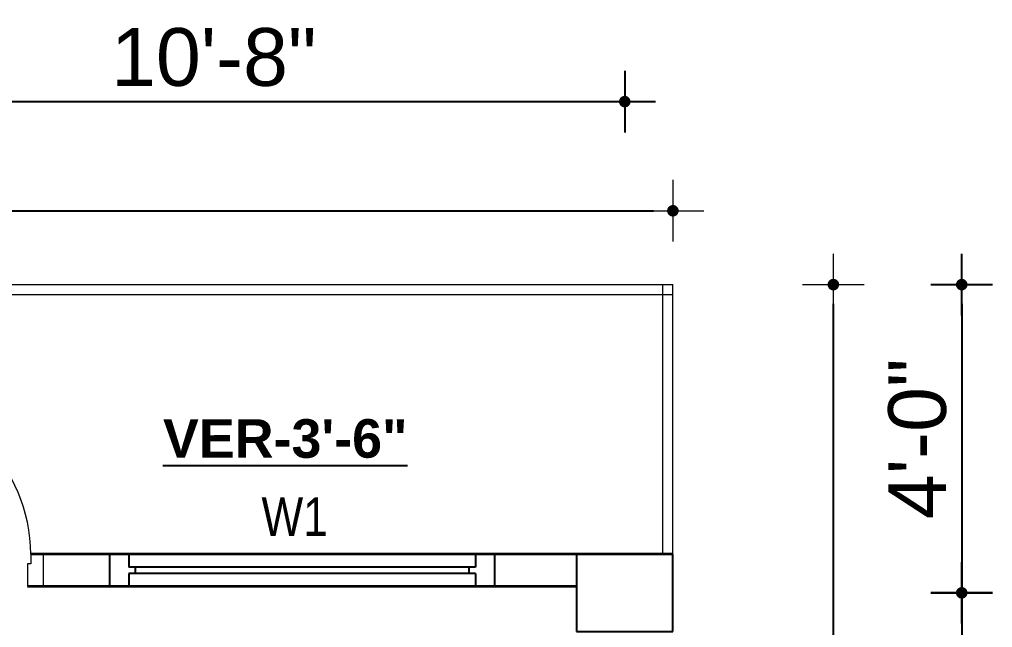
# Model space of a CAD drawing. Header units: inches. Extents: x -100787 to 3653, y -96809 to -8632.
# Drawn here: x -77343.8 to -77192.2, y -91614.3 to -91519.6 of the extents above; entities that cross this region are included whole.
import ezdxf

# ---------------------------------------------------------------- set-up
doc = ezdxf.new("R2010")
doc.units = ezdxf.units.IN
doc.header["$MEASUREMENT"] = 0
doc.header["$PDMODE"] = 99
for name, color, linetype, lineweight in [('1-FOUNDATION DIM', 31, 'Continuous', 5), ('door', 132, 'Continuous', 15), ('Furniture Gr.Fl.', 6, 'Continuous', 5), ('R0D', 1, 'Continuous', 35), ('SB', 5, 'Continuous', 13)]:
    doc.layers.add(name, color=color, linetype=linetype, lineweight=lineweight)
for name, color, linetype in [('RCC', 6, 'Continuous'), ('Rod', 1, 'Continuous'), ('TEX', 7, 'Continuous'), ('WINDOOR', 7, 'Continuous')]:
    doc.layers.add(name, color=color, linetype=linetype)
doc.styles.add('ARIAL', font='arial.ttf')
doc.styles.get("Standard").update_dxf_attribs({"font": 'ARIALN.TTF'})
doc.dimstyles.new('3-8', dxfattribs={"dimscale": 1.5, "dimtxt": 6, "dimasz": 2, "dimexe": 0.18, "dimexo": 6, "dimgap": 0, "dimtad": 0, "dimdec": 0, "dimzin": 3, "dimdsep": 46, "dimlunit": 3, "dimtxsty": 'ARIAL', "dimblk": 'DD', "dimcen": 1, "dimse1": 1, "dimse2": 1, "dimclrd": 256, "dimclrt": 256, "dimadec": 0, "dimazin": 0, "dimtfac": 0.5, "dimtdec": 0, "dimtmove": 2, "dimatfit": 0, "dimfxl": 0.18, "dimtvp": 0.75, "dimfrac": 1, "dimtolj": 1, "dimtzin": 0, "dimarcsym": 0})

# ---------------------------------------------------------------- blocks, each defined once
blk = doc.blocks.new('A$C154754DE')
at = {"layer": 'RCC'}
for p, q in [((0, 12), (15, 12)), ((0, 0), (0, 12)), ((15, 12), (15, 0)), ((15, 0), (0, 0))]:
    blk.add_line(p, q, dxfattribs=at)
blk = doc.blocks.new('D30')
at = {"layer": 'door'}
for p, q in [((2, 5), (2, 29.97)), ((3.25, 29.97), (2, 29.97)), ((3.25, 5), (3.25, 29.97)), ((2.4, 23.97), (2.4, 24.72)), ((2.85, 24.72), (2.4, 24.72)), ((2.85, 23.97), (2.85, 24.72)), ((2.4, 23.97), (2, 23.97)), ((3.25, 23.97), (2.85, 23.97)), ((2, 11), (2.4, 11)), ((2.4, 10.25), (2.4, 11)), ((2.85, 10.25), (2.85, 11)), ((2.85, 11), (3.25, 11)), ((2.4, 10.25), (2.85, 10.25)), ((0, 0), (0, 5)), ((0, 5), (2, 5)), ((2, 5), (2, 3.5)), ((2, 5), (3.25, 5)), ((30, 5), (28, 5)), ((28, 5), (28, 3.5)), ((30, 0), (30, 5)), ((2, 3.5), (2.5, 3.5)), ((2.5, 3.5), (2.5, 0)), ((28, 3.5), (27.5, 3.5)), ((27.5, 3.5), (27.5, 0)), ((2.5, 0), (0, 0)), ((27.5, 0), (30, 0))]:
    blk.add_line(p, q, dxfattribs=at)
blk.add_arc((2.89, 4.86), 25.11, 0.3204, 89.1727, dxfattribs=at)
blk = doc.blocks.new('W-1')
at = {"layer": 'WINDOOR'}
for p, q in [((-60, 0), (-60, -5)), ((-60, 0), (-57, 0)), ((-60, 0), (0, 0)), ((-57, 0), (-57, -2)), ((-3, 0), (-3, -2)), ((0, 0), (0, -5)), ((-57, -2), (-3, -2)), ((-57, -3), (-57, -5)), ((-57, -3), (-3, -3)), ((-56, -2), (-56, -3)), ((-4, -2), (-4, -3)), ((-3, -3), (-3, -5)), ((-57, -5), (-60, -5)), ((-60, -5), (0, -5)), ((0, -5), (-3, -5))]:
    blk.add_line(p, q, dxfattribs=at)
blk = doc.blocks.new('DD')
for p, q in [((0, 1.6), (0, -1.6)), ((-1.6, 0), (1.6, 0))]:
    blk.add_line(p, q)
at = {"const_width": 0.3}
blk.add_lwpolyline([(-0.15, 0, 1), (0.15, 0, 1)], format="xyb", close=True, dxfattribs=at)
blk = doc.blocks.new('*D681')
at = {"layer": 'Defpoints', "color": 0}
for p in [(-77242, -91549.38), (-77578, -91572.88), (-77242, -91572.88)]:
    blk.add_point(p, dxfattribs=at)
at = {"layer": 'Furniture Gr.Fl.', "lineweight": -2}
blk.add_line((-77575, -91549.38), (-77245, -91549.38), dxfattribs=at)
at = {"layer": 'Furniture Gr.Fl.', "lineweight": -2, "xscale": 3, "yscale": 3, "zscale": 3, "rotation": 180}
blk.add_blockref('DD', (-77578, -91549.38), dxfattribs=at)
at = {"layer": 'Furniture Gr.Fl.', "lineweight": -2, "xscale": 3, "yscale": 3, "zscale": 3}
blk.add_blockref('DD', (-77242, -91549.38), dxfattribs=at)
at = {"layer": 'Furniture Gr.Fl.', "insert": (-77410, -91542.49), "char_height": 9, "attachment_point": 5, "style": 'ARIAL'}
blk.add_mtext('\\A1;28\'-0"', dxfattribs=at)
blk = doc.blocks.new('*D683')
at = {"layer": 'Defpoints', "color": 0}
for p in [(-77243.56, -91560.88), (-77217, -91560.88), (-77243.56, -92318.88)]:
    blk.add_point(p, dxfattribs=at)
at = {"layer": 'Furniture Gr.Fl.', "lineweight": -2}
blk.add_line((-77217, -92315.88), (-77217, -91563.88), dxfattribs=at)
at = {"layer": 'Furniture Gr.Fl.', "lineweight": -2, "xscale": 3, "yscale": 3, "zscale": 3}
for p, rotation in [((-77217, -91560.88), 90), ((-77217, -92318.88), 270)]:
    blk.add_blockref('DD', p, dxfattribs=dict(at, rotation=rotation))
at = {"layer": 'Furniture Gr.Fl.', "insert": (-77223.9, -91939.88), "char_height": 9, "attachment_point": 5, "rotation": 90, "style": 'ARIAL'}
blk.add_mtext('\\A1;63\'-2"', dxfattribs=at)
blk = doc.blocks.new('*D685')
at = {"layer": 'Defpoints', "color": 0}
for p in [(-77249.5, -91532.38), (-77377.54, -91602.88), (-77249.5, -91602.88)]:
    blk.add_point(p, dxfattribs=at)
at = {"layer": 'Rod', "lineweight": -2}
blk.add_line((-77374.54, -91532.38), (-77252.5, -91532.38), dxfattribs=at)
at = {"layer": 'Rod', "lineweight": -2, "xscale": 3, "yscale": 3, "zscale": 3, "rotation": 180}
blk.add_blockref('DD', (-77377.54, -91532.38), dxfattribs=at)
at = {"layer": 'Rod', "lineweight": -2, "xscale": 3, "yscale": 3, "zscale": 3}
blk.add_blockref('DD', (-77249.5, -91532.38), dxfattribs=at)
at = {"layer": 'Rod', "insert": (-77313.52, -91525.49), "char_height": 9, "attachment_point": 5, "style": 'ARIAL'}
blk.add_mtext('\\A1;10\'-8"', dxfattribs=at)
blk = doc.blocks.new('*D686')
at = {"layer": 'Defpoints', "color": 0}
for p in [(-77242, -91560.88), (-77242, -91608.88), (-77197, -91608.88)]:
    blk.add_point(p, dxfattribs=at)
at = {"layer": 'Rod', "lineweight": -2}
blk.add_line((-77197, -91563.88), (-77197, -91605.88), dxfattribs=at)
at = {"layer": 'Rod', "lineweight": -2, "xscale": 3, "yscale": 3, "zscale": 3}
for p, rotation in [((-77197, -91560.88), 90), ((-77197, -91608.88), 270)]:
    blk.add_blockref('DD', p, dxfattribs=dict(at, rotation=rotation))
at = {"layer": 'Rod', "insert": (-77203.89, -91584.88), "char_height": 9, "attachment_point": 5, "rotation": 90, "style": 'ARIAL'}
blk.add_mtext('\\A1;4\'-0"', dxfattribs=at)
blk = doc.blocks.new('*D687')
at = {"layer": 'Defpoints', "color": 0}
for p in [(-77242, -91608.88), (-77242, -91762.88), (-77197, -91762.88)]:
    blk.add_point(p, dxfattribs=at)
at = {"layer": 'Rod', "lineweight": -2}
blk.add_line((-77197, -91611.88), (-77197, -91759.88), dxfattribs=at)
at = {"layer": 'Rod', "lineweight": -2, "xscale": 3, "yscale": 3, "zscale": 3}
for p, rotation in [((-77197, -91608.88), 90), ((-77197, -91762.88), 270)]:
    blk.add_blockref('DD', p, dxfattribs=dict(at, rotation=rotation))
at = {"layer": 'Rod', "insert": (-77203.89, -91685.88), "char_height": 9, "attachment_point": 5, "rotation": 90, "style": 'ARIAL'}
blk.add_mtext('\\A1;12\'-10"', dxfattribs=at)

msp = doc.modelspace()

# ---------------------------------------------------------------- linework, layer by layer
at = {"layer": 'R0D'}
for p, q in [((-77242, -91602.88), (-77342.04, -91602.88)), ((-77257, -91607.88), (-77342.54, -91607.88))]:
    msp.add_line(p, q, dxfattribs=at)
at = {"layer": 'SB'}
for p, q in [((-77385.04, -91560.88), (-77242, -91560.88)), ((-77243.56, -91602.88), (-77243.56, -91560.88)), ((-77242, -91602.88), (-77242, -91560.88)), ((-77385.04, -91562.44), (-77242, -91562.44))]:
    msp.add_line(p, q, dxfattribs=at)

# ---------------------------------------------------------------- block references
at = {"layer": '1-FOUNDATION DIM'}
msp.add_blockref('D30', (-77370.04, -91607.88), dxfattribs=at)
at = {"layer": 'RCC', "xscale": -1, "rotation": 180}
msp.add_blockref('A$C154754DE', (-77257, -91602.88), dxfattribs=at)
at = {"layer": 'WINDOOR', "ltscale": 10, "xscale": -1}
msp.add_blockref('W-1', (-77329.77, -91602.88), dxfattribs=at)

# ---------------------------------------------------------------- texts
at = {"layer": 'TEX', "insert": (-77302.39, -91584.89), "char_height": 6, "width": 86.6093, "attachment_point": 5, "rotation": 0.025}
msp.add_mtext('{\\fArial|b1|i0|c0|p34;\\LVER-3\'-6"}', dxfattribs=at)
at = {"layer": 'TEX', "linetype": 'ByBlock', "insert": (-77295.78, -91594.03), "char_height": 6, "width": 18.7715, "attachment_point": 3}
msp.add_mtext('{\\fArial Narrow|b0|i0|c0|p34;W1}', dxfattribs=at)

# ---------------------------------------------------------------- dimensions: what is measured, and where the dimension line sits
at = {"layer": 'Furniture Gr.Fl.'}
dim = msp.add_linear_dim(base=(-77242, -91549.38), p1=(-77578, -91572.88), p2=(-77242, -91572.88), dimstyle='3-8', dxfattribs=at)
dim.commit()
dim.dimension.update_dxf_attribs({"geometry": '*D681', "text_midpoint": (-77410, -91542.49)})
dim = msp.add_linear_dim(base=(-77217, -91560.88), p1=(-77243.56, -92318.88), p2=(-77243.56, -91560.88), angle=90, dimstyle='3-8', dxfattribs=at)
dim.commit()
dim.dimension.update_dxf_attribs({"geometry": '*D683', "text_midpoint": (-77223.9, -91939.88)})
at = {"layer": 'Rod'}
dim = msp.add_linear_dim(base=(-77249.5, -91532.38), p1=(-77377.54, -91602.88), p2=(-77249.5, -91602.88), dimstyle='3-8', dxfattribs=at)
dim.commit()
dim.dimension.update_dxf_attribs({"geometry": '*D685', "text_midpoint": (-77313.52, -91525.49)})
for base, p1, p2, picture, middle in [((-77197, -91608.88), (-77242, -91560.88), (-77242, -91608.88), '*D686', (-77203.89, -91584.88)), ((-77197, -91762.88), (-77242, -91608.88), (-77242, -91762.88), '*D687', (-77203.89, -91685.88))]:
    dim = msp.add_linear_dim(base=base, p1=p1, p2=p2, angle=90, dimstyle='3-8', dxfattribs=at)
    dim.commit()
    dim.dimension.update_dxf_attribs({"geometry": picture, "text_midpoint": middle})

doc.saveas('drawing.dxf')
